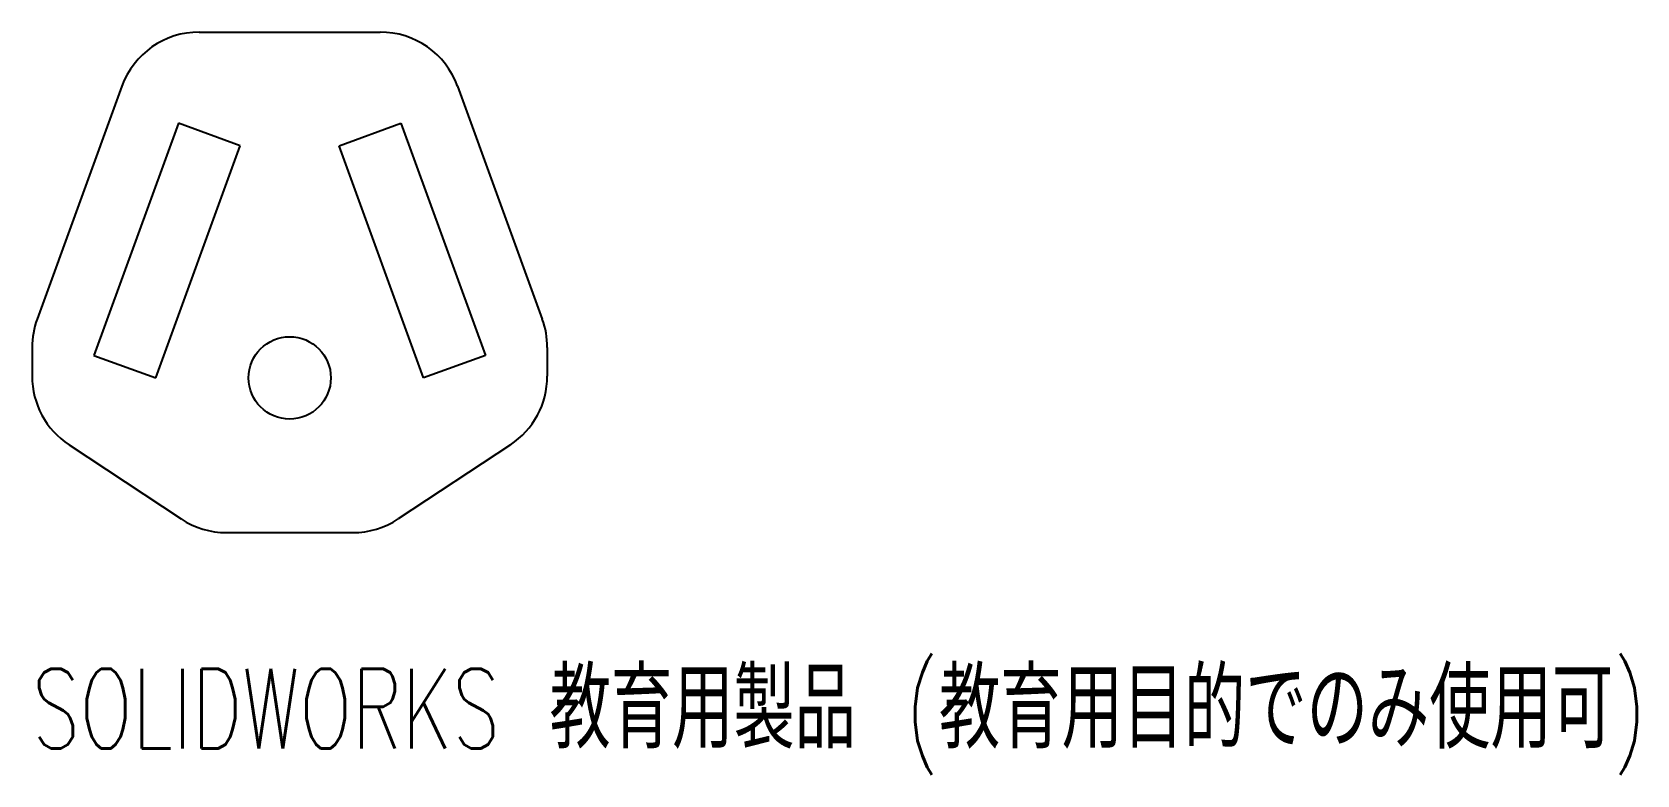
# Model space of a CAD drawing. Header units: millimetres. Extents: x -15.6 to 81.8, y -24.1 to 21.
import ezdxf

# ---------------------------------------------------------------- set-up
doc = ezdxf.new("R2010")
doc.units = ezdxf.units.MM
doc.styles.add('SLDTEXTSTYLE0', font='TXT', dxfattribs={"width": 0.7, "bigfont": 'bigfont'})

msp = doc.modelspace()

# ---------------------------------------------------------------- linework, layer by layer
at = {"color": 7, "linetype": 'Continuous', "lineweight": 25}
for p, q in [((-5.499, 21), (5.499, 21)), ((-10.198, 17.71), (-15.346, 3.565)), ((10.198, 17.71), (15.346, 3.565)), ((-6.759, 15.463), (-11.889, 1.368)), ((-3, 14.095), (-6.759, 15.463)), ((3, 14.095), (6.759, 15.463)), ((6.759, 15.463), (11.889, 1.368)), ((-8.13, 0), (-3, 14.095)), ((8.13, 0), (3, 14.095)), ((-15.648, 1.855), (-15.648, 0.104)), ((-11.889, 1.368), (-8.13, 0)), ((11.889, 1.368), (8.13, 0)), ((15.648, 1.855), (15.648, 0.104)), ((-13.405, -4.067), (-6.598, -8.568)), ((13.405, -4.067), (6.598, -8.568)), ((-3.841, -9.397), (3.841, -9.397))]:
    msp.add_line(p, q, dxfattribs=at)
msp.add_circle((0, 0), 2.5, dxfattribs=at)
for centre, start, end in [((-5.499, 16), 90, 160), ((5.499, 16), 20, 90), ((-10.648, 1.855), 160, 180), ((10.648, 1.855), 0, 20), ((-10.648, 0.104), 180, 236.52964), ((10.648, 0.104), 303.47036, 0), ((-3.841, -4.397), 236.52964, 270), ((3.841, -4.397), 270, 303.47036)]:
    msp.add_arc(centre, 5, start, end, dxfattribs=at)

# ---------------------------------------------------------------- texts
at = {"color": 7, "linetype": 'Continuous', "insert": (-15.648, -17.667), "char_height": 4.83362, "attachment_point": 1, "style": 'SLDTEXTSTYLE0'}
msp.add_mtext('SOLIDWORKS 教育用製品 (教育用目的でのみ使用可)', dxfattribs=at)

doc.saveas('drawing.dxf')
